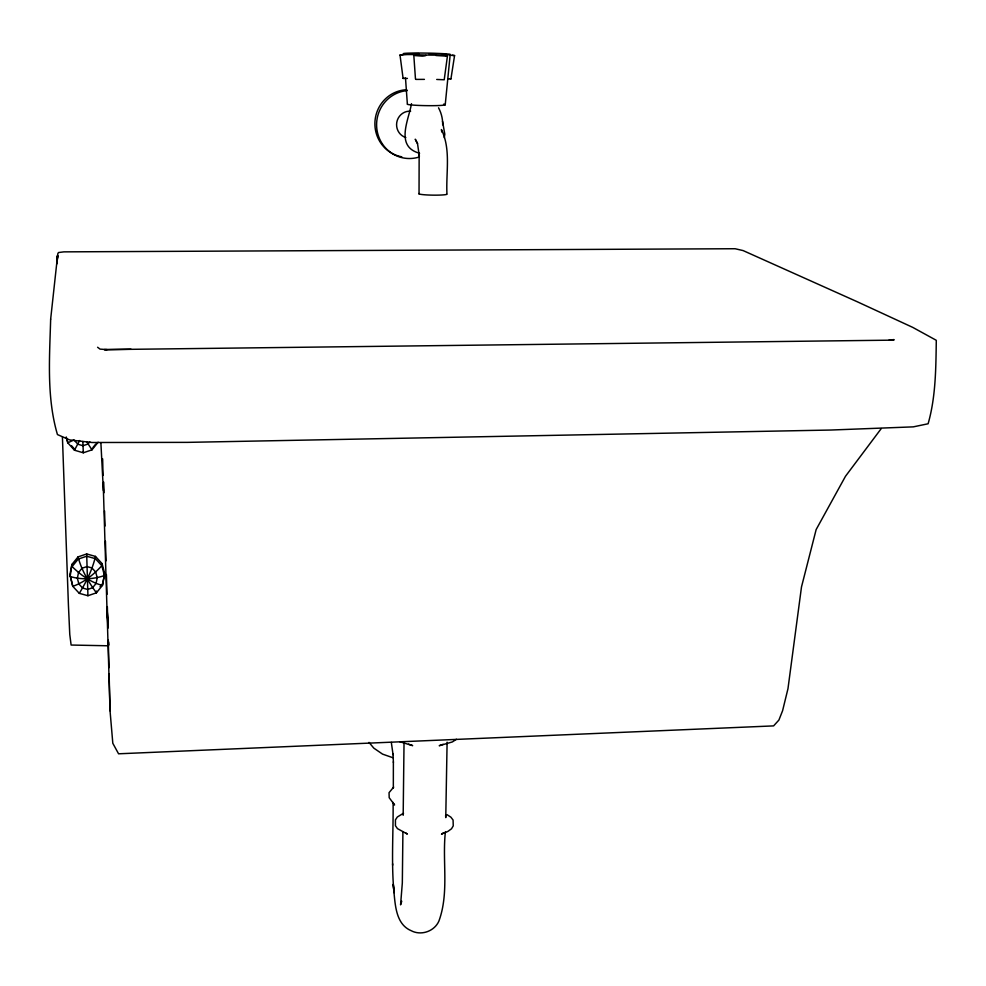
<?xml version="1.0" encoding="UTF-8"?>
<svg xmlns="http://www.w3.org/2000/svg" width="986" height="986" viewBox="0 0 986 986"><rect width="100%" height="100%" fill="white"/><g stroke="black" fill="none" stroke-linecap="round" stroke-linejoin="round"><path stroke-width="1.48" d="M86.682 553.959L87.939 595.717L96.394 592.832L102.421 585.45L104.676 573.519L102.051 563.585L95.469 556.412L86.682 553.959L78.054 556.893L71.916 564.423L69.932 574.53L72.779 586.325L79.299 593.35L87.939 595.717M445.413 831.617C442.11 861.061 449.357 892.761 438.856 921.195C434.284 931.437 421.034 935.973 411.137 930.673C397.001 924.745 395.46 907.773 394.178 894.524C391.072 863.921 393.439 833.084 393.094 802.407M393.328 788.134L393.377 761.821M402.904 832.32L402.325 882.951L400.575 904.84L401.758 901.216M419.038 193.897L419.149 154.087L419.358 156.355L417.596 144.116L415.254 139.199L417.608 143.488M403.175 815.299L404.026 743.087M411.495 103.678C408.771 119.811 394.72 146.631 419.58 153.261M447.102 742.187L445.758 817.616L445.598 815.422M83.342 451.489L83.305 452.784L74.455 450.208L67.787 442.813L66.235 436.958M95.469 556.412C92.511 569.427 86.275 581.925 79.299 593.35M57.04 263.706L57.521 256.052L57.003 263.336M57.052 262.966L57.607 255.251L57.003 263.435M96.529 591.058L96.394 592.832C88.543 582.023 81.345 569.797 78.054 556.893M102.051 563.585L101.841 565.717L104.43 575.528C93.51 579.423 81.259 579.854 70.154 576.527L71.916 564.423M445.216 104.849L450.195 54.55A23.356 0.961 1 0 0 417.164 53.034A23.356 0.961 1 0 0 413.454 54.637A23.356 0.961 1 0 0 450.195 54.55M92.117 448.531L91.957 449.862L83.305 452.784L82.849 441.469M104.676 573.519L102.421 585.45C90.749 582.369 80.63 574.937 72.114 566.568L78.165 559.124L86.682 556.227L95.346 558.655L101.841 565.717C93.744 574.444 84.18 582.455 72.779 586.325L69.932 574.53M444.92 55.327A6.064 0.727 4.7 0 1 447.41 56.202L444.218 79.767L436.712 79.459M448.125 78.72L450.935 78.905L454.571 55.573L452.13 55.191M444.267 137.683L444.809 134.207L442.529 121.34M79.644 440.532L74.455 450.208L74.369 448.889L71.473 445.672M418.988 53.626L409.991 53.762M89.812 441.814L88.013 444.033L82.997 445.721L77.869 444.23L74.012 439.941L67.787 442.813L66.826 438.413M93.004 447.434L95.691 444.119M98.132 442.233L91.957 449.862L86.669 441.617M100.03 586.781L102.643 583.576M881.25 428.577L845.483 476.287L816.149 529.568L801.495 586.941L787.974 688.684L782.588 710.721L778.903 720.063L773.603 725.893L118.566 753.797L112.811 743.284L110.038 710.795L103.197 483.029M393.66 787.124L389.051 792.67L389.187 797.686L394.585 804.97L393.143 802.949M443.269 832.874L441.494 834.168L447.89 831.408L451.502 828.795L453.24 825.886L453.079 820.044L450.898 817.172L446.929 814.609M456.432 739.29L452.364 741.928L439.226 745.724L443.133 744.319M407.415 78.412L403.089 78.412L400.02 55.056L403.57 54.403M403.545 813.203L397.333 817L395.435 819.871L395.435 825.726L397.469 828.634L407.378 834.07L405.468 832.776M428.799 53.712L435.701 53.725M403.089 78.412L404.013 78.177M454.571 55.573L451.194 55.339M447.41 56.202L435.886 55.487M410.792 54.292L400.02 55.056M888.965 340.17L893.982 339.578M424.411 79.373L415.87 79.41M131.015 349.229L104.282 349.648L893.858 340.133M107.104 349.599L100.042 349.118L97.602 347.257M108.423 645.793L71.115 645.041L69.772 634.491L68.416 604.948L62.414 436.823M446.202 54.477L442.763 54.193L444.107 54.464M449.826 78.646L450.935 78.905M392.724 757.667L382.543 754.117L373.805 748.127L369.023 742.396M408.574 744.171L412.653 745.626L399.749 741.706M391.319 742.384L393.069 754.721M441.777 132.001L441.408 129.56C451.132 149.404 445.869 172.636 446.954 193.897A14.137 1.245 0.8 0 1 432.743 195.142A14.137 1.245 0.8 0 1 419.161 193.478M100.892 442.8L103.37 490.584M108.67 641.997L108.941 644.943M393.278 884.245L394.043 892.663L393.315 884.775M405.492 78.005L407.354 103.974A19.03 1.22 0.9 0 0 429.267 105.675A19.03 1.22 0.9 0 0 443.577 104.196M415.476 79.053L413.824 55.475L422.328 56.14A6.064 0.826 -1.2 0 0 425.89 55.401M107.93 622.388L107.264 611.961L107.955 628.119L107.351 606.6M393.02 753.698L393.402 762.4M103.703 482.117L104.011 492.729M104.553 510.896L104.997 526.043M105.44 541.191L106.007 560.886M106.414 574.518L106.993 594.336M108.287 640.21L108.965 667.719M109.113 673.869L110.038 710.795M102.655 458.872L103.025 475.474M392.613 863.761L392.65 865.153M401.783 156.823A33.832 32.846 -83.7 0 1 374.988 121.167A33.832 32.846 -83.7 0 1 406.762 89.738M438.536 107.794A34.029 33.031 -83.4 0 1 442.689 124.828M419.235 156.996A34.029 33.031 -83.4 0 1 377.157 130.978A34.029 33.031 -83.4 0 1 407.193 90.613M405.838 137.547A13.484 13.089 -83.4 0 1 410.644 111.184M50.656 319.156C49.596 357.524 46.49 397.259 57.447 434.567L69.686 439.929L92.006 442.504L187.365 442.369L830.939 430.032L913.307 426.864L928.109 423.77C935.813 396.902 935.887 368.074 936.293 340.306L912.753 327.389L857.093 301.679L743.111 250.58L735.1 248.731L63.88 251.861L58.433 252.552L57.767 253.87L50.656 319.156M78.498 572.558L77.364 578.314L78.88 583.995L82.651 588.063L87.655 589.443L92.561 587.767L96.061 583.49L97.22 577.734L95.716 572.065L91.944 567.973L86.928 566.58L82.011 568.256L78.498 572.558"/></g></svg>
